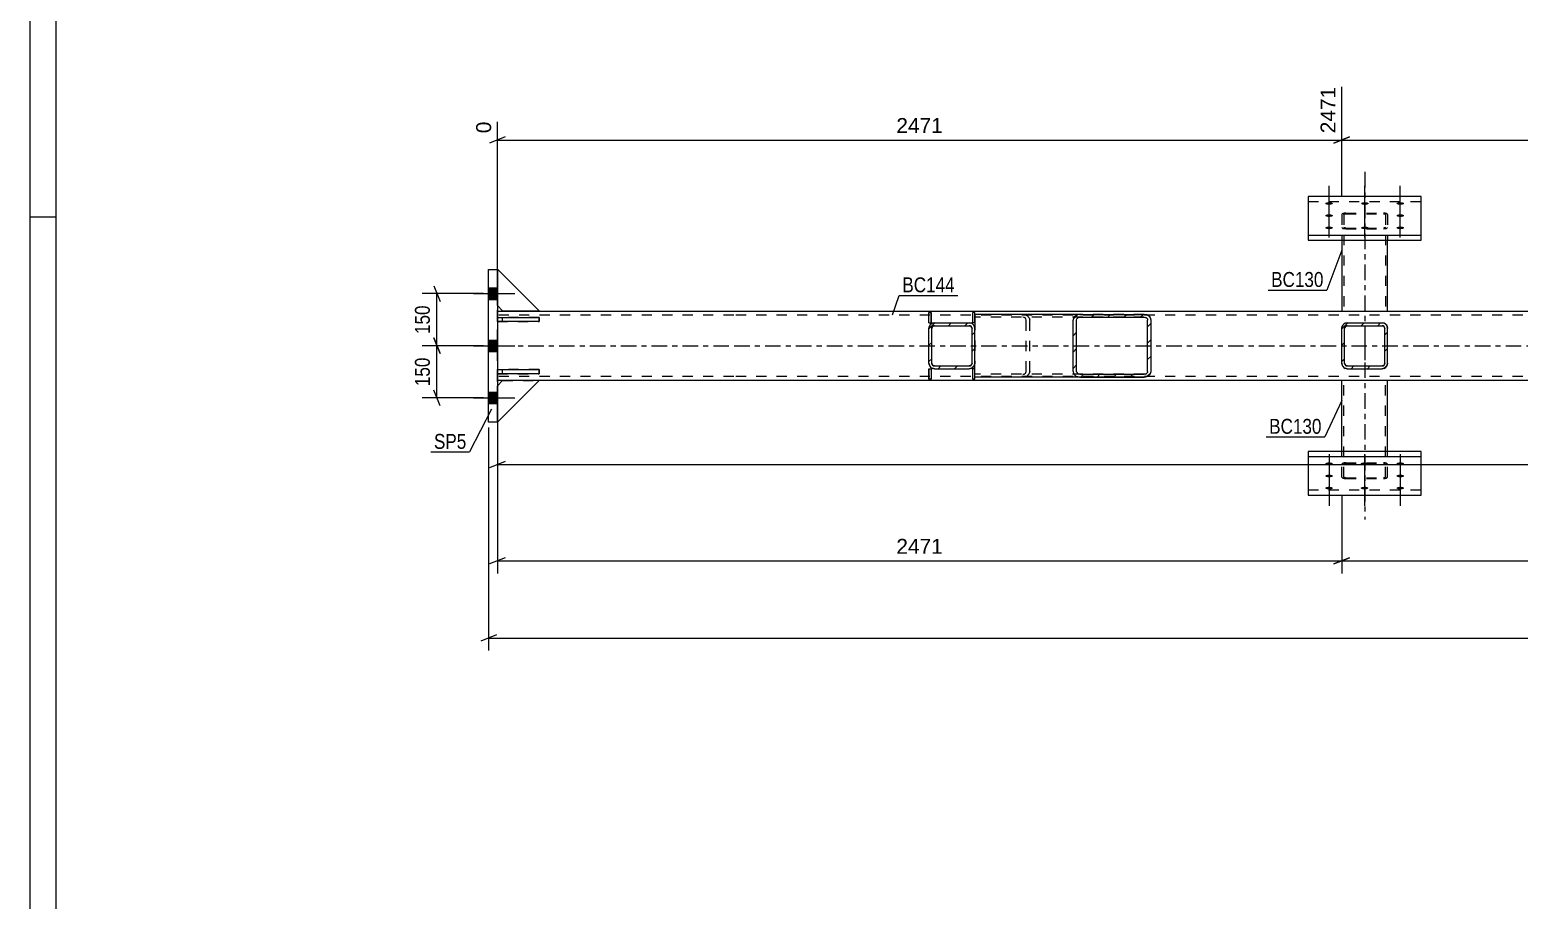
# Model space of a CAD drawing. Header units: millimetres. Extents: x -90 to 1099, y -612 to 229.
# Drawn here: x -89.7 to 196, y -444.6 to -277.6 of the extents above; entities that cross this region are included whole.
import ezdxf

# ---------------------------------------------------------------- set-up
doc = ezdxf.new("R2010")
doc.units = ezdxf.units.MM
doc.linetypes.add('DXK_LINE_DOT2', pattern=[3.9198, 1.9599, -1.9599])
doc.linetypes.add('DXK_LINE_DOT3', pattern=[5.9187, 2.979, -0.9799, 0.9799, -0.9799])
doc.styles.add('Arial', font='ARIAL.TTF', dxfattribs={"height": 0.2})
doc.styles.add('Arial Narrow', font='ARIALN.TTF', dxfattribs={"height": 0.2})

# ---------------------------------------------------------------- blocks, each defined once
blk = doc.blocks.new('Unknown-761555022-1133')
at = {"color": 5, "linetype": 'Continuous'}
for p, q in [((-89.67, 229.45), (-89.67, -611.55)), ((-84.67, 224.45), (-84.67, -606.55)), ((-84.67, -313.55), (-89.67, -313.55))]:
    blk.add_line(p, q, dxfattribs=at)
blk = doc.blocks.new('Part-761555022-1952 - 1777')
at = {"color": 2, "linetype": 'Continuous'}
for p, q in [((8, -331.52), (0, -323.52)), ((0, -323.52), (0, -330.52)), ((0, -330.52), (1, -331.52)), ((1, -331.52), (8, -331.52))]:
    blk.add_line(p, q, dxfattribs=at)
blk = doc.blocks.new('Part-761555022-1785 - 1777')
at = {"color": 2, "linetype": 'Continuous'}
for p, q in [((91.17, -344.64), (91.17, -342.64)), ((91.57, -342.64), (91.17, -342.64)), ((91.17, -344.64), (91.17, -342.64)), ((91.57, -344.64), (91.57, -342.64)), ((91.57, -344.64), (91.17, -344.64))]:
    blk.add_line(p, q, dxfattribs=at)
at = {"color": 7, "linetype": 'DXK_LINE_DOT2'}
for p, q in [((91.17, -342.64), (91.17, -342.64)), ((91.57, -344.64), (91.57, -342.64)), ((91.17, -344.64), (91.17, -344.64))]:
    blk.add_line(p, q, dxfattribs=at)
blk = doc.blocks.new('Part-761555022-1915 - 1777')
at = {"color": 7, "linetype": 'DXK_LINE_DOT3'}
blk.add_line((166.34, -304.89), (166.34, -340.97), dxfattribs=at)
at = {"color": 7, "linetype": 'DXK_LINE_DOT2'}
for p, q in [((162, -312.95), (161.94, -313.05)), ((161.94, -313.05), (161.94, -317.99)), ((162.17, -312.86), (162, -312.95)), ((162.43, -312.8), (162.17, -312.86)), ((162.34, -313.05), (162.37, -313)), ((162.34, -313.05), (162.34, -331.58)), ((162.37, -313), (162.46, -312.96)), ((162.74, -312.78), (162.43, -312.8)), ((162.46, -312.96), (162.59, -312.93)), ((162.59, -312.93), (162.74, -312.92)), ((162.74, -312.78), (169.94, -312.78)), ((162.74, -312.92), (169.94, -312.92)), ((170.25, -312.8), (169.94, -312.78)), ((169.94, -312.92), (170.09, -312.93)), ((170.09, -312.93), (170.22, -312.96)), ((170.22, -312.96), (170.31, -313)), ((170.51, -312.86), (170.25, -312.8)), ((170.31, -313), (170.34, -313.05)), ((170.34, -313.05), (170.34, -331.58)), ((170.68, -312.95), (170.51, -312.86)), ((170.74, -313.05), (170.68, -312.95)), ((170.74, -313.05), (170.74, -317.99)), ((161.94, -315.52), (162, -315.62)), ((162, -315.62), (162.17, -315.71)), ((162.17, -315.71), (162.43, -315.77)), ((162.37, -315.57), (162.34, -315.52)), ((162.46, -315.61), (162.37, -315.57)), ((162.43, -315.77), (162.74, -315.79)), ((162.59, -315.64), (162.46, -315.61)), ((162.74, -315.65), (162.59, -315.64)), ((162.74, -315.65), (169.94, -315.65)), ((162.74, -315.79), (169.94, -315.79)), ((170.09, -315.64), (169.94, -315.65)), ((169.94, -315.79), (170.25, -315.77)), ((170.22, -315.61), (170.09, -315.64)), ((170.31, -315.57), (170.22, -315.61)), ((170.25, -315.77), (170.51, -315.71)), ((170.34, -315.52), (170.31, -315.57)), ((170.51, -315.71), (170.68, -315.62)), ((170.68, -315.62), (170.74, -315.52)), ((161.94, -331.58), (170.74, -331.58))]:
    blk.add_line(p, q, dxfattribs=at)
at = {"color": 2, "linetype": 'Continuous'}
for p, q in [((161.94, -317.99), (161.94, -331.58)), ((170.74, -331.58), (170.74, -317.99))]:
    blk.add_line(p, q, dxfattribs=at)
blk = doc.blocks.new('Part-761555022-1788 - 1777')
at = {"color": 2, "linetype": 'Continuous'}
for p, q in [((91.57, -331.84), (91.17, -331.84)), ((91.17, -333.84), (91.17, -331.84)), ((91.17, -333.84), (91.17, -331.84)), ((91.57, -333.84), (91.17, -333.84)), ((91.57, -333.84), (91.57, -331.84))]:
    blk.add_line(p, q, dxfattribs=at)
at = {"color": 7, "linetype": 'DXK_LINE_DOT2'}
for p, q in [((91.17, -331.84), (91.17, -331.84)), ((91.17, -333.84), (91.17, -333.84)), ((91.57, -333.84), (91.57, -331.84))]:
    blk.add_line(p, q, dxfattribs=at)
blk = doc.blocks.new('Part-761555022-1805 - 1777')
at = {"color": 2, "linetype": 'Continuous'}
for p, q in [((82.77, -331.84), (82.77, -331.84)), ((82.77, -331.84), (83.17, -331.84)), ((82.77, -333.84), (82.77, -331.84)), ((82.77, -333.84), (83.17, -333.84)), ((83.17, -331.84), (83.17, -331.84)), ((83.17, -333.84), (83.17, -331.84)), ((83.17, -333.84), (83.17, -333.84))]:
    blk.add_line(p, q, dxfattribs=at)
at = {"color": 7, "linetype": 'DXK_LINE_DOT2'}
for p, q in [((82.77, -333.84), (82.77, -331.84)), ((83.17, -331.84), (83.17, -333.84)), ((83.17, -333.84), (83.17, -333.84))]:
    blk.add_line(p, q, dxfattribs=at)
blk = doc.blocks.new('Part-761555022-1870 - 1777')
at = {"color": 2, "linetype": 'Continuous'}
for p, q in [((-1.67, -323.58), (0, -323.58)), ((-1.67, -352.91), (-1.67, -323.58)), ((0, -323.58), (0, -352.91)), ((0, -352.91), (-1.67, -352.91))]:
    blk.add_line(p, q, dxfattribs=at)
at = {"color": 7, "linetype": 'DXK_LINE_DOT2'}
for p, q in [((-1.67, -352.91), (-1.67, -323.58)), ((0, -352.91), (0, -323.58))]:
    blk.add_line(p, q, dxfattribs=at)
blk = doc.blocks.new('Part-761555022-1806 - 1777')
at = {"color": 2, "linetype": 'Continuous'}
for p, q in [((82.77, -342.64), (82.77, -342.64)), ((82.77, -342.64), (82.77, -344.64)), ((82.77, -342.64), (83.17, -342.64)), ((83.17, -342.64), (83.17, -342.64)), ((83.17, -342.64), (83.17, -344.64)), ((83.17, -344.64), (82.77, -344.64)), ((83.17, -344.64), (83.17, -344.64))]:
    blk.add_line(p, q, dxfattribs=at)
at = {"color": 7, "linetype": 'DXK_LINE_DOT2'}
for p, q in [((82.77, -344.64), (82.77, -342.64)), ((83.17, -342.64), (83.17, -344.64))]:
    blk.add_line(p, q, dxfattribs=at)
blk = doc.blocks.new('Bolt-761555022-1807 - 1777')
at = {"linetype": 'Continuous'}
for points in [[(0, -329.34), (0, -327.14), (-1.67, -327.14), (-1.67, -329.34)], [(0, -329.34), (0, -327.14), (-1.67, -327.14), (-1.67, -329.34)], [(0, -329.34), (0, -327.14), (-1.67, -327.14), (-1.67, -329.34)], [(0, -329.34), (0, -327.14), (-1.67, -327.14), (-1.67, -329.34)], [(0, -339.34), (0, -337.14), (-1.67, -337.14), (-1.67, -339.34)], [(0, -339.34), (0, -337.14), (-1.67, -337.14), (-1.67, -339.34)], [(0, -349.34), (0, -347.14), (-1.67, -347.14), (-1.67, -349.34)], [(0, -349.34), (0, -347.14), (-1.67, -347.14), (-1.67, -349.34)], [(0, -349.34), (0, -347.14), (-1.67, -347.14), (-1.67, -349.34)], [(0, -349.34), (0, -347.14), (-1.67, -347.14), (-1.67, -349.34)]]:
    blk.add_hatch(color=1, dxfattribs=at).paths.add_polyline_path(points)
at = {"color": 1, "linetype": 'Continuous'}
for p, q in [((-4.6, -328.24), (3.33, -328.24)), ((-4.6, -328.24), (3.33, -328.24)), ((-4.6, -328.24), (3.33, -328.24)), ((-4.6, -328.24), (3.33, -328.24)), ((-1.67, -327.14), (0, -327.14)), ((-1.67, -327.14), (0, -327.14)), ((-1.67, -327.14), (0, -327.14)), ((-1.67, -327.14), (0, -327.14)), ((-1.67, -329.34), (0, -329.34)), ((-1.67, -329.34), (0, -329.34)), ((-1.67, -329.34), (0, -329.34)), ((-1.67, -329.34), (0, -329.34)), ((-4.6, -338.24), (3.33, -338.24)), ((-4.6, -338.24), (3.33, -338.24)), ((-1.67, -337.14), (0, -337.14)), ((-1.67, -337.14), (0, -337.14)), ((-1.67, -339.34), (0, -339.34)), ((-1.67, -339.34), (0, -339.34)), ((-4.6, -348.24), (3.33, -348.24)), ((-4.6, -348.24), (3.33, -348.24)), ((-4.6, -348.24), (3.33, -348.24)), ((-4.6, -348.24), (3.33, -348.24)), ((-1.67, -347.14), (0, -347.14)), ((-1.67, -347.14), (0, -347.14)), ((-1.67, -347.14), (0, -347.14)), ((-1.67, -347.14), (0, -347.14)), ((-1.67, -349.34), (0, -349.34)), ((-1.67, -349.34), (0, -349.34)), ((-1.67, -349.34), (0, -349.34)), ((-1.67, -349.34), (0, -349.34))]:
    blk.add_line(p, q, dxfattribs=at)
blk = doc.blocks.new('Part-761555022-1816 - 1777')
at = {"linetype": 'Continuous'}
h = blk.add_hatch(dxfattribs=at)
h.set_pattern_fill('', scale=0.7, style=0, pattern_type=0)
h.set_pattern_definition([(45, (124.5513, -344.1605), (-1.57154, 1.57154), [])])
h.paths.add_polyline_path([(124.04, -344.24), (124.55, -344.16), (124.98, -343.93), (125.27, -343.58), (125.37, -343.18), (125.37, -333.31), (125.27, -332.9), (124.98, -332.55), (124.55, -332.32), (124.04, -332.24), (111.74, -332.24), (111.23, -332.32), (110.8, -332.55), (110.51, -332.9), (110.41, -333.31), (110.41, -343.18), (110.51, -343.58), (110.8, -343.93), (111.23, -344.16), (111.74, -344.24)])
h.paths.add_polyline_path([(111.49, -343.67), (111.27, -343.55), (111.13, -343.38), (111.08, -343.18), (111.08, -333.31), (111.13, -333.1), (111.27, -332.93), (111.49, -332.82), (111.74, -332.78), (124.04, -332.78), (124.3, -332.82), (124.51, -332.93), (124.66, -333.1), (124.71, -333.31), (124.71, -343.18), (124.66, -343.38), (124.51, -343.55), (124.3, -343.67), (124.04, -343.71), (111.74, -343.71)])
at = {"color": 2, "linetype": 'Continuous'}
for p, q in [((111.74, -332.24), (91.57, -332.24)), ((91.57, -333.84), (91.57, -334.91)), ((110.51, -332.9), (110.41, -333.31)), ((110.41, -343.18), (110.41, -333.31)), ((111.08, -333.31), (111.13, -333.1)), ((111.08, -343.18), (111.08, -333.31)), ((111.74, -332.24), (111.23, -332.32)), ((111.49, -332.82), (111.74, -332.78)), ((111.74, -332.24), (124.04, -332.24)), ((111.74, -332.78), (124.04, -332.78)), ((124.55, -332.32), (124.04, -332.24)), ((124.04, -332.78), (124.3, -332.82)), ((124.66, -333.1), (124.71, -333.31)), ((124.71, -343.18), (124.71, -333.31)), ((125.37, -333.31), (125.27, -332.9)), ((125.37, -343.18), (125.37, -333.31)), ((91.57, -342.64), (91.57, -341.58)), ((111.74, -344.24), (91.57, -344.24)), ((110.41, -343.18), (110.51, -343.58)), ((111.13, -343.38), (111.08, -343.18)), ((111.23, -344.16), (111.74, -344.24)), ((111.74, -343.71), (111.49, -343.67)), ((111.74, -343.71), (124.04, -343.71)), ((111.74, -344.24), (124.04, -344.24)), ((124.3, -343.67), (124.04, -343.71)), ((124.04, -344.24), (124.55, -344.16)), ((124.71, -343.18), (124.66, -343.38)), ((125.27, -343.58), (125.37, -343.18))]:
    blk.add_line(p, q, dxfattribs=at)
at = {"color": 7, "linetype": 'DXK_LINE_DOT2'}
for p, q in [((91.57, -332.24), (91.57, -333.84)), ((124.04, -332.78), (91.57, -332.78)), ((91.57, -333.31), (91.57, -341.58)), ((100.76, -332.24), (101.27, -332.32)), ((101.02, -332.82), (100.76, -332.78)), ((101.43, -333.31), (101.38, -333.1)), ((101.43, -343.18), (101.43, -333.31)), ((101.99, -332.9), (102.09, -333.31)), ((102.09, -343.18), (102.09, -333.31)), ((124.04, -332.24), (111.74, -332.24)), ((91.57, -341.58), (91.57, -334.91)), ((91.57, -344.24), (91.57, -342.64)), ((124.04, -343.71), (91.57, -343.71)), ((100.76, -343.71), (101.02, -343.67)), ((101.27, -344.16), (100.76, -344.24)), ((101.38, -343.38), (101.43, -343.18)), ((102.09, -343.18), (101.99, -343.58)), ((124.04, -344.24), (111.74, -344.24))]:
    blk.add_line(p, q, dxfattribs=at)
for centre, radius, start, end in [((100.84, -333.4), 0.615, 29.251, 73.2822), ((100.92, -333.5), 1.23, 29.251, 73.2822), ((100.84, -343.08), 0.615, 286.7178, 330.749), ((100.92, -342.98), 1.23, 286.7178, 330.749)]:
    blk.add_arc(centre, radius, start, end, dxfattribs=at)
at = {"color": 2, "linetype": 'Continuous'}
for centre, radius, start, end in [((111.59, -333.5), 1.23, 106.7178, 150.749), ((111.66, -333.4), 0.615, 106.7178, 150.749), ((124.12, -333.4), 0.615, 29.251, 73.2822), ((124.2, -333.5), 1.23, 29.251, 73.2822), ((111.59, -342.98), 1.23, 209.251, 253.2822), ((111.66, -343.08), 0.615, 209.251, 253.2822), ((124.12, -343.08), 0.615, 286.7178, 330.749), ((124.2, -342.98), 1.23, 286.7178, 330.749)]:
    blk.add_arc(centre, radius, start, end, dxfattribs=at)
blk = doc.blocks.new('Bolt-761555022-1817 - 1777')
at = {"linetype": 'Continuous'}
for points in [[(159.51, -311.2), (159.35, -311.19), (159.21, -311.18), (159.08, -311.15), (158.96, -311.11), (158.87, -311.07), (158.81, -311.02), (158.78, -310.97), (158.78, -310.92), (158.81, -310.87), (158.87, -310.82), (158.96, -310.78), (159.08, -310.74), (159.21, -310.72), (159.35, -310.7), (159.51, -310.7), (159.66, -310.7), (159.8, -310.72), (159.94, -310.74), (160.05, -310.78), (160.14, -310.82), (160.2, -310.87), (160.24, -310.92), (160.24, -310.97), (160.2, -311.02), (160.14, -311.07), (160.05, -311.11), (159.94, -311.15), (159.8, -311.18), (159.66, -311.19)], [(166.37, -311.2), (166.22, -311.19), (166.07, -311.18), (165.94, -311.15), (165.83, -311.11), (165.74, -311.07), (165.68, -311.02), (165.64, -310.97), (165.64, -310.92), (165.68, -310.87), (165.74, -310.82), (165.83, -310.78), (165.94, -310.74), (166.07, -310.72), (166.22, -310.7), (166.37, -310.7), (166.53, -310.7), (166.67, -310.72), (166.8, -310.74), (166.92, -310.78), (167.01, -310.82), (167.07, -310.87), (167.1, -310.92), (167.1, -310.97), (167.07, -311.02), (167.01, -311.07), (166.92, -311.11), (166.8, -311.15), (166.67, -311.18), (166.53, -311.19)], [(173.17, -311.2), (173.02, -311.19), (172.87, -311.18), (172.74, -311.15), (172.63, -311.11), (172.54, -311.07), (172.48, -311.02), (172.44, -310.97), (172.44, -310.92), (172.48, -310.87), (172.54, -310.82), (172.63, -310.78), (172.74, -310.74), (172.87, -310.72), (173.02, -310.7), (173.17, -310.7), (173.33, -310.7), (173.47, -310.72), (173.6, -310.74), (173.72, -310.78), (173.81, -310.82), (173.87, -310.87), (173.9, -310.92), (173.9, -310.97), (173.87, -311.02), (173.81, -311.07), (173.72, -311.11), (173.6, -311.15), (173.47, -311.18), (173.33, -311.19)], [(159.51, -313.52), (159.35, -313.52), (159.21, -313.5), (159.08, -313.47), (158.96, -313.44), (158.87, -313.4), (158.81, -313.35), (158.78, -313.3), (158.78, -313.25), (158.81, -313.19), (158.87, -313.15), (158.96, -313.1), (159.08, -313.07), (159.21, -313.04), (159.35, -313.03), (159.51, -313.02), (159.66, -313.03), (159.8, -313.04), (159.94, -313.07), (160.05, -313.1), (160.14, -313.15), (160.2, -313.19), (160.24, -313.25), (160.24, -313.3), (160.2, -313.35), (160.14, -313.4), (160.05, -313.44), (159.94, -313.47), (159.8, -313.5), (159.66, -313.52)], [(173.17, -313.52), (173.02, -313.52), (172.87, -313.5), (172.74, -313.47), (172.63, -313.44), (172.54, -313.4), (172.48, -313.35), (172.44, -313.3), (172.44, -313.25), (172.48, -313.19), (172.54, -313.15), (172.63, -313.1), (172.74, -313.07), (172.87, -313.04), (173.02, -313.03), (173.17, -313.02), (173.33, -313.03), (173.47, -313.04), (173.6, -313.07), (173.72, -313.1), (173.81, -313.15), (173.87, -313.19), (173.9, -313.25), (173.9, -313.3), (173.87, -313.35), (173.81, -313.4), (173.72, -313.44), (173.6, -313.47), (173.47, -313.5), (173.33, -313.52)], [(159.51, -315.87), (159.35, -315.87), (159.21, -315.85), (159.08, -315.82), (158.96, -315.79), (158.87, -315.75), (158.81, -315.7), (158.78, -315.65), (158.78, -315.59), (158.81, -315.54), (158.87, -315.5), (158.96, -315.45), (159.08, -315.42), (159.21, -315.39), (159.35, -315.38), (159.51, -315.37), (159.66, -315.38), (159.8, -315.39), (159.94, -315.42), (160.05, -315.45), (160.14, -315.5), (160.2, -315.54), (160.24, -315.59), (160.24, -315.65), (160.2, -315.7), (160.14, -315.75), (160.05, -315.79), (159.94, -315.82), (159.8, -315.85), (159.66, -315.87)], [(166.37, -315.87), (166.22, -315.87), (166.07, -315.85), (165.94, -315.82), (165.83, -315.79), (165.74, -315.75), (165.68, -315.7), (165.64, -315.65), (165.64, -315.59), (165.68, -315.54), (165.74, -315.5), (165.83, -315.45), (165.94, -315.42), (166.07, -315.39), (166.22, -315.38), (166.37, -315.37), (166.53, -315.38), (166.67, -315.39), (166.8, -315.42), (166.92, -315.45), (167.01, -315.5), (167.07, -315.54), (167.1, -315.59), (167.1, -315.65), (167.07, -315.7), (167.01, -315.75), (166.92, -315.79), (166.8, -315.82), (166.67, -315.85), (166.53, -315.87)], [(173.17, -315.87), (173.02, -315.87), (172.87, -315.85), (172.74, -315.82), (172.63, -315.79), (172.54, -315.75), (172.48, -315.7), (172.44, -315.65), (172.44, -315.59), (172.48, -315.54), (172.54, -315.5), (172.63, -315.45), (172.74, -315.42), (172.87, -315.39), (173.02, -315.38), (173.17, -315.37), (173.33, -315.38), (173.47, -315.39), (173.6, -315.42), (173.72, -315.45), (173.81, -315.5), (173.87, -315.54), (173.9, -315.59), (173.9, -315.65), (173.87, -315.7), (173.81, -315.75), (173.72, -315.79), (173.6, -315.82), (173.47, -315.85), (173.33, -315.87)]]:
    blk.add_hatch(color=1, dxfattribs=at).paths.add_polyline_path(points)
at = {"color": 1, "linetype": 'Continuous'}
for p, q in [((159.51, -312.76), (159.51, -307.56)), ((166.37, -312.76), (166.37, -307.56)), ((173.17, -312.76), (173.17, -307.56)), ((159.51, -315.09), (159.51, -309.89)), ((173.17, -315.09), (173.17, -309.89)), ((159.51, -317.44), (159.51, -312.24)), ((166.37, -317.44), (166.37, -312.24)), ((173.17, -317.44), (173.17, -312.24))]:
    blk.add_line(p, q, dxfattribs=at)
blk = doc.blocks.new('Part-761555022-1821 - 1777')
at = {"linetype": 'Continuous'}
h = blk.add_hatch(dxfattribs=at)
h.set_pattern_fill('', scale=0.7, style=0, pattern_type=0)
h.set_pattern_definition([(45, (90.9099, -342.5605), (-1.57154, 1.57154), [])])
h.paths.add_polyline_path([(90.5, -342.64), (90.91, -342.56), (91.26, -342.33), (91.49, -341.98), (91.57, -341.58), (91.57, -334.91), (91.49, -334.5), (91.26, -334.15), (90.91, -333.92), (90.5, -333.84), (83.84, -333.84), (83.43, -333.92), (83.08, -334.15), (82.85, -334.5), (82.77, -334.91), (82.77, -341.58), (82.85, -341.98), (83.08, -342.33), (83.43, -342.56), (83.84, -342.64)])
h.paths.add_polyline_path([(83.63, -342.07), (83.46, -341.95), (83.34, -341.78), (83.3, -341.58), (83.3, -334.91), (83.34, -334.7), (83.46, -334.53), (83.63, -334.42), (83.84, -334.38), (90.5, -334.38), (90.71, -334.42), (90.88, -334.53), (90.99, -334.7), (91.04, -334.91), (91.04, -341.58), (90.99, -341.78), (90.88, -341.95), (90.71, -342.07), (90.5, -342.11), (83.84, -342.11)])
at = {"color": 7, "linetype": 'DXK_LINE_DOT2'}
for p, q in [((83.43, -333.92), (83.84, -333.84)), ((83.84, -333.84), (90.5, -333.84)), ((90.5, -333.84), (90.91, -333.92)), ((82.77, -334.91), (82.85, -334.5)), ((82.77, -341.58), (82.77, -334.91)), ((83.34, -334.7), (83.3, -334.91)), ((83.3, -341.58), (83.3, -334.91)), ((83.84, -334.38), (83.63, -334.42)), ((83.84, -334.38), (90.5, -334.38)), ((90.71, -334.42), (90.5, -334.38)), ((91.04, -334.91), (90.99, -334.7)), ((91.04, -341.58), (91.04, -334.91)), ((91.49, -334.5), (91.57, -334.91)), ((91.57, -341.58), (91.57, -334.91)), ((82.85, -341.98), (82.77, -341.58)), ((83.3, -341.58), (83.34, -341.78)), ((83.84, -342.64), (83.43, -342.56)), ((83.63, -342.07), (83.84, -342.11)), ((83.84, -342.11), (90.5, -342.11)), ((83.84, -342.64), (90.5, -342.64)), ((90.5, -342.11), (90.71, -342.07)), ((90.91, -342.56), (90.5, -342.64)), ((90.99, -341.78), (91.04, -341.58)), ((91.57, -341.58), (91.49, -341.98))]:
    blk.add_line(p, q, dxfattribs=at)
at = {"color": 2, "linetype": 'Continuous'}
for p, q in [((83.84, -333.84), (83.43, -333.92)), ((83.84, -333.84), (90.5, -333.84)), ((90.91, -333.92), (90.5, -333.84)), ((82.85, -334.5), (82.77, -334.91)), ((82.77, -341.58), (82.77, -334.91)), ((83.3, -334.91), (83.34, -334.7)), ((83.3, -341.58), (83.3, -334.91)), ((83.63, -334.42), (83.84, -334.38)), ((83.84, -334.38), (90.5, -334.38)), ((90.5, -334.38), (90.71, -334.42)), ((90.99, -334.7), (91.04, -334.91)), ((91.04, -341.58), (91.04, -334.91)), ((91.57, -334.91), (91.49, -334.5)), ((91.57, -341.58), (91.57, -334.91)), ((82.77, -341.58), (82.85, -341.98)), ((83.34, -341.78), (83.3, -341.58)), ((83.43, -342.56), (83.84, -342.64)), ((83.84, -342.11), (83.63, -342.07)), ((83.84, -342.11), (90.5, -342.11)), ((83.84, -342.64), (90.5, -342.64)), ((90.71, -342.07), (90.5, -342.11)), ((90.5, -342.64), (90.91, -342.56)), ((91.04, -341.58), (90.99, -341.78)), ((91.49, -341.98), (91.57, -341.58))]:
    blk.add_line(p, q, dxfattribs=at)
at = {"color": 7, "linetype": 'DXK_LINE_DOT3'}
blk.add_line((87.17, -338.24), (87.17, -338.24), dxfattribs=at)
at = {"color": 7, "linetype": 'DXK_LINE_DOT2'}
for centre, radius, start, end in [((83.84, -334.91), 1.07, 112.5, 157.5), ((90.5, -334.91), 1.07, 22.5, 67.5), ((83.84, -334.91), 0.533, 112.5, 157.5), ((90.5, -334.91), 0.533, 22.5, 67.5), ((83.84, -341.58), 1.07, 202.5, 247.5), ((83.84, -341.58), 0.533, 202.5, 247.5), ((90.5, -341.58), 0.533, 292.5, 337.5), ((90.5, -341.58), 1.07, 292.5, 337.5)]:
    blk.add_arc(centre, radius, start, end, dxfattribs=at)
at = {"color": 2, "linetype": 'Continuous'}
for centre, radius, start, end in [((83.84, -334.91), 1.07, 112.5, 157.5), ((90.5, -334.91), 1.07, 22.5, 67.5), ((83.84, -334.91), 0.533, 112.5, 157.5), ((90.5, -334.91), 0.533, 22.5, 67.5), ((83.84, -341.58), 1.07, 202.5, 247.5), ((83.84, -341.58), 0.533, 202.5, 247.5), ((90.5, -341.58), 0.533, 292.5, 337.5), ((90.5, -341.58), 1.07, 292.5, 337.5)]:
    blk.add_arc(centre, radius, start, end, dxfattribs=at)
blk = doc.blocks.new('Part-761555022-1889 - 1777')
at = {"color": 7, "linetype": 'DXK_LINE_DOT2'}
for p, q in [((8, -342.79), (0, -342.79)), ((0, -342.79), (0, -343.59)), ((0, -343.59), (8, -343.59)), ((1, -343.59), (1, -342.79)), ((8, -343.59), (8, -342.79))]:
    blk.add_line(p, q, dxfattribs=at)
blk = doc.blocks.new('Part-761555022-1890 - 1777')
at = {"color": 7, "linetype": 'DXK_LINE_DOT2'}
for p, q in [((8, -332.79), (0, -332.79)), ((0, -332.79), (0, -333.59)), ((0, -333.59), (8, -333.59)), ((1, -333.59), (1, -332.79)), ((8, -333.59), (8, -332.79))]:
    blk.add_line(p, q, dxfattribs=at)
blk = doc.blocks.new('Part-761555022-1897 - 1777')
at = {"linetype": 'Continuous'}
h = blk.add_hatch(dxfattribs=at)
h.set_pattern_fill('', scale=0.7, style=0, pattern_type=0)
h.set_pattern_definition([(45, (170.0816, -342.5605), (-1.57154, 1.57154), [])])
h.paths.add_polyline_path([(169.67, -342.64), (170.08, -342.56), (170.43, -342.33), (170.66, -341.98), (170.74, -341.58), (170.74, -334.91), (170.66, -334.5), (170.43, -334.15), (170.08, -333.92), (169.67, -333.84), (163.01, -333.84), (162.6, -333.92), (162.25, -334.15), (162.02, -334.5), (161.94, -334.91), (161.94, -341.58), (162.02, -341.98), (162.25, -342.33), (162.6, -342.56), (163.01, -342.64)])
h.paths.add_polyline_path([(162.8, -342.07), (162.63, -341.95), (162.51, -341.78), (162.47, -341.58), (162.47, -334.91), (162.51, -334.7), (162.63, -334.53), (162.8, -334.42), (163.01, -334.38), (169.67, -334.38), (169.88, -334.42), (170.05, -334.53), (170.17, -334.7), (170.21, -334.91), (170.21, -341.58), (170.17, -341.78), (170.05, -341.95), (169.88, -342.07), (169.67, -342.11), (163.01, -342.11)])
at = {"color": 7, "linetype": 'DXK_LINE_DOT2'}
for p, q in [((162.6, -333.92), (163.01, -333.84)), ((163.01, -333.84), (169.67, -333.84)), ((169.67, -333.84), (170.08, -333.92)), ((161.94, -334.91), (162.02, -334.5)), ((161.94, -341.58), (161.94, -334.91)), ((162.51, -334.7), (162.47, -334.91)), ((162.47, -341.58), (162.47, -334.91)), ((163.01, -334.38), (162.8, -334.42)), ((163.01, -334.38), (169.67, -334.38)), ((169.88, -334.42), (169.67, -334.38)), ((170.21, -334.91), (170.17, -334.7)), ((170.21, -341.58), (170.21, -334.91)), ((170.66, -334.5), (170.74, -334.91)), ((170.74, -341.58), (170.74, -334.91)), ((162.02, -341.98), (161.94, -341.58)), ((162.47, -341.58), (162.51, -341.78)), ((163.01, -342.64), (162.6, -342.56)), ((162.8, -342.07), (163.01, -342.11)), ((163.01, -342.11), (169.67, -342.11)), ((163.01, -342.64), (169.67, -342.64)), ((169.67, -342.11), (169.88, -342.07)), ((170.08, -342.56), (169.67, -342.64)), ((170.17, -341.78), (170.21, -341.58)), ((170.74, -341.58), (170.66, -341.98))]:
    blk.add_line(p, q, dxfattribs=at)
at = {"color": 2, "linetype": 'Continuous'}
for p, q in [((163.01, -333.84), (162.6, -333.92)), ((163.01, -333.84), (169.67, -333.84)), ((170.08, -333.92), (169.67, -333.84)), ((162.02, -334.5), (161.94, -334.91)), ((161.94, -341.58), (161.94, -334.91)), ((162.47, -334.91), (162.51, -334.7)), ((162.47, -341.58), (162.47, -334.91)), ((162.8, -334.42), (163.01, -334.38)), ((163.01, -334.38), (169.67, -334.38)), ((169.67, -334.38), (169.88, -334.42)), ((170.17, -334.7), (170.21, -334.91)), ((170.21, -341.58), (170.21, -334.91)), ((170.74, -334.91), (170.66, -334.5)), ((170.74, -341.58), (170.74, -334.91)), ((161.94, -341.58), (162.02, -341.98)), ((162.51, -341.78), (162.47, -341.58)), ((162.6, -342.56), (163.01, -342.64)), ((163.01, -342.11), (162.8, -342.07)), ((163.01, -342.11), (169.67, -342.11)), ((163.01, -342.64), (169.67, -342.64)), ((169.88, -342.07), (169.67, -342.11)), ((169.67, -342.64), (170.08, -342.56)), ((170.21, -341.58), (170.17, -341.78)), ((170.66, -341.98), (170.74, -341.58))]:
    blk.add_line(p, q, dxfattribs=at)
at = {"color": 7, "linetype": 'DXK_LINE_DOT2'}
for centre, radius, start, end in [((163.01, -334.91), 1.07, 112.5, 157.5), ((169.67, -334.91), 1.07, 22.5, 67.5), ((163.01, -334.91), 0.533, 112.5, 157.5), ((169.67, -334.91), 0.533, 22.5, 67.5), ((163.01, -341.58), 1.07, 202.5, 247.5), ((163.01, -341.58), 0.533, 202.5, 247.5), ((169.67, -341.58), 0.533, 292.5, 337.5), ((169.67, -341.58), 1.07, 292.5, 337.5)]:
    blk.add_arc(centre, radius, start, end, dxfattribs=at)
at = {"color": 2, "linetype": 'Continuous'}
for centre, radius, start, end in [((163.01, -334.91), 1.07, 112.5, 157.5), ((169.67, -334.91), 1.07, 22.5, 67.5), ((163.01, -334.91), 0.533, 112.5, 157.5), ((169.67, -334.91), 0.533, 22.5, 67.5), ((163.01, -341.58), 1.07, 202.5, 247.5), ((163.01, -341.58), 0.533, 202.5, 247.5), ((169.67, -341.58), 0.533, 292.5, 337.5), ((169.67, -341.58), 1.07, 292.5, 337.5)]:
    blk.add_arc(centre, radius, start, end, dxfattribs=at)
blk = doc.blocks.new('Part-761555022-1903 - 1777')
at = {"color": 2, "linetype": 'Continuous'}
for p, q in [((177.17, -358.49), (155.51, -358.49)), ((155.51, -358.49), (155.51, -366.9)), ((155.51, -359.49), (177.17, -359.49)), ((177.17, -366.9), (177.17, -358.49)), ((155.51, -366.9), (177.17, -366.9))]:
    blk.add_line(p, q, dxfattribs=at)
at = {"color": 7, "linetype": 'DXK_LINE_DOT2'}
blk.add_line((155.51, -365.9), (177.17, -365.9), dxfattribs=at)
blk = doc.blocks.new('Part-761555022-1904 - 1777')
at = {"color": 2, "linetype": 'Continuous'}
for p, q in [((177.17, -309.58), (155.51, -309.58)), ((155.51, -309.58), (155.51, -317.99)), ((177.17, -317.99), (177.17, -309.58)), ((155.51, -316.99), (177.17, -316.99)), ((155.51, -317.99), (177.17, -317.99))]:
    blk.add_line(p, q, dxfattribs=at)
at = {"color": 7, "linetype": 'DXK_LINE_DOT2'}
blk.add_line((155.51, -310.58), (177.17, -310.58), dxfattribs=at)
blk = doc.blocks.new('Part-761555022-1920 - 1777')
at = {"color": 7, "linetype": 'DXK_LINE_DOT3'}
blk.add_line((166.34, -335.51), (166.34, -371.59), dxfattribs=at)
at = {"color": 2, "linetype": 'Continuous'}
for p, q in [((161.94, -358.49), (161.94, -344.91)), ((170.74, -358.49), (170.74, -344.91))]:
    blk.add_line(p, q, dxfattribs=at)
at = {"color": 7, "linetype": 'DXK_LINE_DOT2'}
for p, q in [((170.74, -344.91), (161.94, -344.91)), ((162.34, -363.43), (162.34, -344.91)), ((170.34, -363.43), (170.34, -344.91)), ((161.94, -363.43), (161.94, -358.49)), ((170.74, -363.43), (170.74, -358.49)), ((162, -360.86), (161.94, -360.97)), ((162.17, -360.77), (162, -360.86)), ((162.43, -360.71), (162.17, -360.77)), ((162.34, -360.97), (162.37, -360.91)), ((162.37, -360.91), (162.46, -360.87)), ((162.74, -360.69), (162.43, -360.71)), ((162.46, -360.87), (162.59, -360.84)), ((162.59, -360.84), (162.74, -360.83)), ((162.74, -360.69), (169.94, -360.69)), ((162.74, -360.83), (169.94, -360.83)), ((170.25, -360.71), (169.94, -360.69)), ((169.94, -360.83), (170.09, -360.84)), ((170.09, -360.84), (170.22, -360.87)), ((170.22, -360.87), (170.31, -360.91)), ((170.51, -360.77), (170.25, -360.71)), ((170.31, -360.91), (170.34, -360.97)), ((170.68, -360.86), (170.51, -360.77)), ((170.74, -360.97), (170.68, -360.86)), ((161.94, -363.43), (162, -363.53)), ((162, -363.53), (162.17, -363.62)), ((162.17, -363.62), (162.43, -363.68)), ((162.37, -363.48), (162.34, -363.43)), ((162.46, -363.53), (162.37, -363.48)), ((162.43, -363.68), (162.74, -363.7)), ((162.59, -363.55), (162.46, -363.53)), ((162.74, -363.57), (162.59, -363.55)), ((162.74, -363.57), (169.94, -363.57)), ((162.74, -363.7), (169.94, -363.7)), ((170.09, -363.55), (169.94, -363.57)), ((169.94, -363.7), (170.25, -363.68)), ((170.22, -363.53), (170.09, -363.55)), ((170.31, -363.48), (170.22, -363.53)), ((170.25, -363.68), (170.51, -363.62)), ((170.34, -363.43), (170.31, -363.48)), ((170.51, -363.62), (170.68, -363.53)), ((170.68, -363.53), (170.74, -363.43))]:
    blk.add_line(p, q, dxfattribs=at)
blk = doc.blocks.new('Part-761555022-1949 - 1777')
at = {"color": 7, "linetype": 'DXK_LINE_DOT2'}
for p, q in [((8, -331.52), (0, -323.52)), ((0, -323.52), (0, -330.52)), ((0, -330.52), (1, -331.52)), ((1, -331.52), (8, -331.52))]:
    blk.add_line(p, q, dxfattribs=at)
blk = doc.blocks.new('Part-761555022-1955 - 1777')
at = {"color": 7, "linetype": 'DXK_LINE_DOT2'}
for p, q in [((8, -331.52), (0, -323.52)), ((0, -323.52), (0, -330.52)), ((0, -330.52), (1, -331.52)), ((1, -331.52), (8, -331.52))]:
    blk.add_line(p, q, dxfattribs=at)
blk = doc.blocks.new('Part-761555022-1958 - 1777')
at = {"color": 7, "linetype": 'DXK_LINE_DOT2'}
for p, q in [((0, -345.91), (1, -344.91)), ((8, -344.91), (0, -352.91)), ((1, -344.91), (8, -344.91)), ((0, -352.91), (0, -345.91))]:
    blk.add_line(p, q, dxfattribs=at)
blk = doc.blocks.new('Part-761555022-1961 - 1777')
at = {"color": 2, "linetype": 'Continuous'}
for p, q in [((0, -345.91), (1, -344.91)), ((8, -344.91), (0, -352.91)), ((8, -344.91), (1, -344.91)), ((0, -352.91), (0, -345.91))]:
    blk.add_line(p, q, dxfattribs=at)
blk = doc.blocks.new('Part-761555022-1964 - 1777')
at = {"color": 7, "linetype": 'DXK_LINE_DOT2'}
for p, q in [((0, -345.91), (1, -344.91)), ((8, -344.91), (0, -352.91)), ((1, -344.91), (8, -344.91)), ((0, -352.91), (0, -345.91))]:
    blk.add_line(p, q, dxfattribs=at)
blk = doc.blocks.new('Part-761555022-1965 - 1777')
at = {"color": 2, "linetype": 'Continuous'}
for p, q in [((0, -342.79), (8, -342.79)), ((0, -343.59), (0, -342.79)), ((8, -343.59), (0, -343.59)), ((8, -342.79), (8, -343.59))]:
    blk.add_line(p, q, dxfattribs=at)
at = {"color": 7, "linetype": 'DXK_LINE_DOT2'}
blk.add_line((1, -343.59), (1, -342.79), dxfattribs=at)
blk = doc.blocks.new('Part-761555022-1966 - 1777')
at = {"color": 2, "linetype": 'Continuous'}
for p, q in [((0, -332.79), (8, -332.79)), ((0, -333.59), (0, -332.79)), ((8, -333.59), (0, -333.59)), ((8, -332.79), (8, -333.59))]:
    blk.add_line(p, q, dxfattribs=at)
at = {"color": 7, "linetype": 'DXK_LINE_DOT2'}
blk.add_line((1, -333.59), (1, -332.79), dxfattribs=at)
blk = doc.blocks.new('Part-761555022-1989 - 1777')
at = {"color": 2, "linetype": 'Continuous'}
for p, q in [((0, -331.58), (45.33, -331.58)), ((45.43, -331.58), (968.84, -331.58)), ((1, -344.91), (0, -344.91)), ((45.33, -344.91), (8, -344.91)), ((960.84, -344.91), (45.43, -344.91))]:
    blk.add_line(p, q, dxfattribs=at)
at = {"color": 7, "linetype": 'DXK_LINE_DOT2'}
for p, q in [((0, -344.91), (0, -331.58)), ((45.33, -332.38), (0, -332.38)), ((968.84, -332.38), (45.43, -332.38)), ((45.33, -344.11), (0, -344.11)), ((8, -344.91), (1, -344.91)), ((968.84, -344.11), (45.43, -344.11))]:
    blk.add_line(p, q, dxfattribs=at)
at = {"color": 7, "linetype": 'DXK_LINE_DOT3'}
for p, q in [((0, -338.24), (45.33, -338.24)), ((45.43, -338.24), (968.84, -338.24))]:
    blk.add_line(p, q, dxfattribs=at)
blk = doc.blocks.new('Bolt-761555022-1995 - 1777')
at = {"linetype": 'Continuous'}
for points in [[(159.51, -360.61), (159.66, -360.62), (159.8, -360.63), (159.94, -360.66), (160.05, -360.69), (160.14, -360.74), (160.2, -360.78), (160.24, -360.84), (160.24, -360.89), (160.2, -360.94), (160.14, -360.99), (160.05, -361.03), (159.94, -361.07), (159.8, -361.09), (159.66, -361.11), (159.51, -361.11), (159.35, -361.11), (159.21, -361.09), (159.08, -361.07), (158.96, -361.03), (158.87, -360.99), (158.81, -360.94), (158.78, -360.89), (158.78, -360.84), (158.81, -360.78), (158.87, -360.74), (158.96, -360.69), (159.08, -360.66), (159.21, -360.63), (159.35, -360.62)], [(166.31, -360.61), (166.46, -360.62), (166.6, -360.63), (166.74, -360.66), (166.85, -360.69), (166.94, -360.74), (167, -360.78), (167.04, -360.84), (167.04, -360.89), (167, -360.94), (166.94, -360.99), (166.85, -361.03), (166.74, -361.07), (166.6, -361.09), (166.46, -361.11), (166.31, -361.11), (166.15, -361.11), (166.01, -361.09), (165.88, -361.07), (165.76, -361.03), (165.67, -360.99), (165.61, -360.94), (165.58, -360.89), (165.58, -360.84), (165.61, -360.78), (165.67, -360.74), (165.76, -360.69), (165.88, -360.66), (166.01, -360.63), (166.15, -360.62)], [(173.17, -360.61), (173.33, -360.62), (173.47, -360.63), (173.6, -360.66), (173.72, -360.69), (173.81, -360.74), (173.87, -360.78), (173.9, -360.84), (173.9, -360.89), (173.87, -360.94), (173.81, -360.99), (173.72, -361.03), (173.6, -361.07), (173.47, -361.09), (173.33, -361.11), (173.17, -361.11), (173.02, -361.11), (172.87, -361.09), (172.74, -361.07), (172.63, -361.03), (172.54, -360.99), (172.48, -360.94), (172.44, -360.89), (172.44, -360.84), (172.48, -360.78), (172.54, -360.74), (172.63, -360.69), (172.74, -360.66), (172.87, -360.63), (173.02, -360.62)], [(159.51, -362.96), (159.66, -362.97), (159.8, -362.98), (159.94, -363.01), (160.05, -363.04), (160.14, -363.09), (160.2, -363.13), (160.24, -363.18), (160.24, -363.24), (160.2, -363.29), (160.14, -363.34), (160.05, -363.38), (159.94, -363.41), (159.8, -363.44), (159.66, -363.46), (159.51, -363.46), (159.35, -363.46), (159.21, -363.44), (159.08, -363.41), (158.96, -363.38), (158.87, -363.34), (158.81, -363.29), (158.78, -363.24), (158.78, -363.18), (158.81, -363.13), (158.87, -363.09), (158.96, -363.04), (159.08, -363.01), (159.21, -362.98), (159.35, -362.97)], [(159.51, -365.29), (159.66, -365.29), (159.8, -365.31), (159.94, -365.33), (160.05, -365.37), (160.14, -365.41), (160.2, -365.46), (160.24, -365.51), (160.24, -365.56), (160.2, -365.61), (160.14, -365.66), (160.05, -365.7), (159.94, -365.74), (159.8, -365.77), (159.66, -365.78), (159.51, -365.79), (159.35, -365.78), (159.21, -365.77), (159.08, -365.74), (158.96, -365.7), (158.87, -365.66), (158.81, -365.61), (158.78, -365.56), (158.78, -365.51), (158.81, -365.46), (158.87, -365.41), (158.96, -365.37), (159.08, -365.33), (159.21, -365.31), (159.35, -365.29)], [(166.31, -365.29), (166.46, -365.29), (166.6, -365.31), (166.74, -365.33), (166.85, -365.37), (166.94, -365.41), (167, -365.46), (167.04, -365.51), (167.04, -365.56), (167, -365.61), (166.94, -365.66), (166.85, -365.7), (166.74, -365.74), (166.6, -365.77), (166.46, -365.78), (166.31, -365.79), (166.15, -365.78), (166.01, -365.77), (165.88, -365.74), (165.76, -365.7), (165.67, -365.66), (165.61, -365.61), (165.58, -365.56), (165.58, -365.51), (165.61, -365.46), (165.67, -365.41), (165.76, -365.37), (165.88, -365.33), (166.01, -365.31), (166.15, -365.29)], [(173.17, -362.96), (173.33, -362.97), (173.47, -362.98), (173.6, -363.01), (173.72, -363.04), (173.81, -363.09), (173.87, -363.13), (173.9, -363.18), (173.9, -363.24), (173.87, -363.29), (173.81, -363.34), (173.72, -363.38), (173.6, -363.41), (173.47, -363.44), (173.33, -363.46), (173.17, -363.46), (173.02, -363.46), (172.87, -363.44), (172.74, -363.41), (172.63, -363.38), (172.54, -363.34), (172.48, -363.29), (172.44, -363.24), (172.44, -363.18), (172.48, -363.13), (172.54, -363.09), (172.63, -363.04), (172.74, -363.01), (172.87, -362.98), (173.02, -362.97)], [(173.17, -365.29), (173.33, -365.29), (173.47, -365.31), (173.6, -365.33), (173.72, -365.37), (173.81, -365.41), (173.87, -365.46), (173.9, -365.51), (173.9, -365.56), (173.87, -365.61), (173.81, -365.66), (173.72, -365.7), (173.6, -365.74), (173.47, -365.77), (173.33, -365.78), (173.17, -365.79), (173.02, -365.78), (172.87, -365.77), (172.74, -365.74), (172.63, -365.7), (172.54, -365.66), (172.48, -365.61), (172.44, -365.56), (172.44, -365.51), (172.48, -365.46), (172.54, -365.41), (172.63, -365.37), (172.74, -365.33), (172.87, -365.31), (173.02, -365.29)]]:
    blk.add_hatch(color=1, dxfattribs=at).paths.add_polyline_path(points)
at = {"color": 1, "linetype": 'Continuous'}
for p, q in [((159.51, -359.05), (159.51, -364.25)), ((166.31, -359.05), (166.31, -364.25)), ((173.17, -359.05), (173.17, -364.25)), ((159.51, -361.39), (159.51, -366.59)), ((173.17, -361.39), (173.17, -366.59)), ((159.51, -363.72), (159.51, -368.92)), ((166.31, -363.72), (166.31, -368.92)), ((173.17, -363.72), (173.17, -368.92))]:
    blk.add_line(p, q, dxfattribs=at)
blk = doc.blocks.new('StraightDimension-761555022-2144 - 1777')
at = {"color": 7, "linetype": 'Continuous'}
for p, q in [((-1.67, -353.91), (-1.67, -396.7)), ((-0.17, -393.7), (-3.17, -394.9)), ((-1.67, -394.3), (968.84, -394.3))]:
    blk.add_line(p, q, dxfattribs=at)
blk = doc.blocks.new('StraightDimension-761555022-2103 - 1777')
at = {"color": 7, "linetype": 'Continuous'}
for p, q in [((161.94, -309.58), (161.94, -288.58)), ((0, -330.52), (0, -295.25)), ((1.5, -298.17), (-1.5, -299.37)), ((0, -298.77), (161.94, -298.77)), ((160.44, -299.37), (163.44, -298.17))]:
    blk.add_line(p, q, dxfattribs=at)
at = {"color": 0, "linetype": 'Continuous'}
for points in [[(161.34, -287.98), (157.14, -287.98), (157.14, -298.07), (161.34, -298.07)], [(-0.6, -294.65), (-4.8, -294.65), (-4.8, -298.07), (-0.6, -298.07)]]:
    blk.add_wipeout(points, dxfattribs=at)
at = {"color": 0}
blk.add_wipeout([(86.02, -298.02), (86.02, -293.82), (75.92, -293.82), (75.92, -298.02)], dxfattribs=at)
at = {"color": 3, "linetype": 'Continuous', "style": 'Arial'}
for s, height, p in [('2471', 2.865, (160.74, -297.47)), ('0', 2.87, (-1.2, -297.47))]:
    blk.add_text(s, height=height, rotation=90.0002, dxfattribs=at).set_placement(p)
at = {"color": 3, "style": 'Arial'}
blk.add_text('2471', height=2.865, dxfattribs=at).set_placement((76.52, -297.42))
blk = doc.blocks.new('StraightDimension-761555022-2055 - 1777')
at = {"color": 7, "linetype": 'Continuous'}
for p, q in [((161.94, -366.9), (161.94, -381.89)), ((399.44, -366.9), (399.44, -381.89)), ((163.44, -378.89), (160.44, -380.09)), ((161.94, -379.49), (399.44, -379.49)), ((397.94, -380.09), (400.94, -378.89))]:
    blk.add_line(p, q, dxfattribs=at)
at = {"color": 0}
blk.add_wipeout([(285.74, -378.74), (285.74, -374.54), (275.64, -374.54), (275.64, -378.74)], dxfattribs=at)
at = {"color": 3, "style": 'Arial'}
blk.add_text('3563', height=2.865, dxfattribs=at).set_placement((276.24, -378.14))
blk = doc.blocks.new('StraightDimension-761555022-2064 - 1777')
at = {"color": 7, "linetype": 'Continuous'}
for p, q in [((0, -345.91), (0, -381.89)), ((161.94, -366.9), (161.94, -381.89)), ((1.5, -378.89), (-1.5, -380.09)), ((0, -379.49), (161.94, -379.49)), ((160.44, -380.09), (163.44, -378.89))]:
    blk.add_line(p, q, dxfattribs=at)
at = {"color": 0}
blk.add_wipeout([(86.02, -378.74), (86.02, -374.54), (75.92, -374.54), (75.92, -378.74)], dxfattribs=at)
at = {"color": 3, "style": 'Arial'}
blk.add_text('2471', height=2.865, dxfattribs=at).set_placement((76.52, -378.14))
blk = doc.blocks.new('StraightDimension-761555022-2076 - 1777')
at = {"color": 7, "linetype": 'Continuous'}
for p, q in [((0, -324.52), (0, -363.44)), ((1.5, -360.44), (-1.5, -361.64)), ((0, -361.04), (968.84, -361.04))]:
    blk.add_line(p, q, dxfattribs=at)
blk = doc.blocks.new('StraightDimension-761555022-2114 - 1777')
at = {"color": 7, "linetype": 'Continuous'}
for p, q in [((161.94, -309.58), (161.94, -288.58)), ((399.44, -309.58), (399.44, -288.58)), ((163.44, -298.17), (160.44, -299.37)), ((161.94, -298.77), (399.44, -298.77)), ((397.94, -299.37), (400.94, -298.17))]:
    blk.add_line(p, q, dxfattribs=at)
at = {"color": 0, "linetype": 'Continuous'}
blk.add_wipeout([(398.84, -287.98), (394.64, -287.98), (394.64, -298.07), (398.84, -298.07)], dxfattribs=at)
at = {"color": 0}
blk.add_wipeout([(285.74, -298.02), (285.74, -293.82), (275.64, -293.82), (275.64, -298.02)], dxfattribs=at)
at = {"color": 3, "linetype": 'Continuous', "style": 'Arial'}
blk.add_text('6033', height=2.865, rotation=90.0002, dxfattribs=at).set_placement((398.24, -297.47))
at = {"color": 3, "style": 'Arial'}
blk.add_text('3563', height=2.865, dxfattribs=at).set_placement((276.24, -297.42))
blk = doc.blocks.new('StraightDimension-761555022-2155 - 1777')
at = {"color": 7, "linetype": 'Continuous'}
for p, q in [((-12.2, -336.74), (-11, -339.74)), ((-2.67, -338.24), (-14.45, -338.24)), ((-11.6, -348.24), (-11.6, -338.24)), ((-2.67, -348.24), (-14.45, -348.24)), ((-11, -349.74), (-12.2, -346.74))]:
    blk.add_line(p, q, dxfattribs=at)
at = {"color": 0}
blk.add_wipeout([(-12.35, -339.9), (-16.55, -339.9), (-16.55, -346.58), (-12.35, -346.58)], dxfattribs=at)
at = {"color": 3, "style": 'Arial Narrow'}
blk.add_text('150', height=2.863, rotation=90.0002, dxfattribs=at).set_placement((-12.95, -345.98))
blk = doc.blocks.new('StraightDimension-761555022-2163 - 1777')
at = {"color": 7, "linetype": 'Continuous'}
for p, q in [((-2.67, -328.24), (-14.45, -328.24)), ((-12.2, -326.74), (-11, -329.74)), ((-11.6, -338.24), (-11.6, -328.24)), ((-11, -339.74), (-12.2, -336.74)), ((-2.67, -338.24), (-14.45, -338.24))]:
    blk.add_line(p, q, dxfattribs=at)
at = {"color": 0}
blk.add_wipeout([(-12.35, -329.9), (-16.55, -329.9), (-16.55, -336.58), (-12.35, -336.58)], dxfattribs=at)
at = {"color": 3, "style": 'Arial Narrow'}
blk.add_text('150', height=2.863, rotation=90.0002, dxfattribs=at).set_placement((-12.95, -335.98))
blk = doc.blocks.new('Mark-761555022-1911 - 1777')
at = {"color": 0}
blk.add_wipeout([(158.45, -326.95), (158.45, -323.95), (148.4, -323.95), (148.4, -326.95)], dxfattribs=at)
blk.add_wipeout([(158.45, -326.95), (158.45, -323.95), (148.4, -323.95), (148.4, -326.95)], dxfattribs=at)
at = {"color": 30, "linetype": 'Continuous'}
for p in [(161.94, -319.9), (147.8, -327.55)]:
    blk.add_line(p, (159.05, -327.55), dxfattribs=at)
at = {"color": 3, "style": 'Arial Narrow'}
blk.add_text('BC130', height=2.863, dxfattribs=at).set_placement((148.4, -326.95))
blk = doc.blocks.new('Mark-761555022-1866 - 1777')
at = {"color": 0}
blk.add_wipeout([(-5.95, -358.01), (-5.95, -355.01), (-12.16, -355.01), (-12.16, -358.01)], dxfattribs=at)
blk.add_wipeout([(-5.95, -358.01), (-5.95, -355.01), (-12.16, -355.01), (-12.16, -358.01)], dxfattribs=at)
at = {"color": 30, "linetype": 'Continuous'}
for p in [(-1.12, -350.4), (-12.76, -358.61)]:
    blk.add_line(p, (-5.35, -358.61), dxfattribs=at)
at = {"color": 3, "style": 'Arial Narrow'}
blk.add_text('SP5', height=2.863, dxfattribs=at).set_placement((-12.16, -358.01))
blk = doc.blocks.new('Mark-761555022-1916 - 1777')
at = {"color": 0}
blk.add_wipeout([(158.07, -355.12), (158.07, -352.12), (148.02, -352.12), (148.02, -355.12)], dxfattribs=at)
blk.add_wipeout([(158.07, -355.12), (158.07, -352.12), (148.02, -352.12), (148.02, -355.12)], dxfattribs=at)
at = {"color": 30, "linetype": 'Continuous'}
for p in [(161.94, -348.75), (147.42, -355.72)]:
    blk.add_line(p, (158.67, -355.72), dxfattribs=at)
at = {"color": 3, "style": 'Arial Narrow'}
blk.add_text('BC130', height=2.863, dxfattribs=at).set_placement((148.02, -355.12))
blk = doc.blocks.new('Mark-761555022-1985 - 1777')
at = {"color": 0}
blk.add_wipeout([(87.72, -327.98), (87.72, -324.98), (77.67, -324.98), (77.67, -327.98)], dxfattribs=at)
blk.add_wipeout([(87.72, -327.98), (87.72, -324.98), (77.67, -324.98), (77.67, -327.98)], dxfattribs=at)
at = {"color": 30, "linetype": 'Continuous'}
for p, q in [((75.78, -332.28), (77.07, -328.58)), ((77.07, -328.58), (88.32, -328.58))]:
    blk.add_line(p, q, dxfattribs=at)
at = {"color": 3, "style": 'Arial Narrow'}
blk.add_text('BC144', height=2.863, dxfattribs=at).set_placement((77.67, -327.98))

msp = doc.modelspace()

# ---------------------------------------------------------------- block references
for name in ['Unknown-761555022-1133', 'Part-761555022-1915 - 1777', 'Bolt-761555022-1817 - 1777', 'Part-761555022-1904 - 1777', 'Part-761555022-1870 - 1777', 'Part-761555022-1952 - 1777', 'Part-761555022-1949 - 1777', 'Part-761555022-1955 - 1777', 'Bolt-761555022-1807 - 1777', 'Part-761555022-1989 - 1777', 'Part-761555022-1890 - 1777', 'Part-761555022-1966 - 1777', 'Part-761555022-1805 - 1777', 'Part-761555022-1821 - 1777', 'Part-761555022-1788 - 1777', 'Part-761555022-1816 - 1777', 'Part-761555022-1897 - 1777', 'Part-761555022-1920 - 1777', 'Part-761555022-1806 - 1777', 'Part-761555022-1785 - 1777', 'Part-761555022-1889 - 1777', 'Part-761555022-1965 - 1777', 'Part-761555022-1958 - 1777', 'Part-761555022-1961 - 1777', 'Part-761555022-1964 - 1777', 'Part-761555022-1903 - 1777', 'Bolt-761555022-1995 - 1777']:
    msp.add_blockref(name, (0, 0))

# ---------------------------------------------------------------- next in the draw order: block references
msp.add_blockref('StraightDimension-761555022-2144 - 1777', (0, 0))

# ---------------------------------------------------------------- next in the draw order: block references
for name in ['StraightDimension-761555022-2103 - 1777', 'StraightDimension-761555022-2055 - 1777']:
    msp.add_blockref(name, (0, 0))

# ---------------------------------------------------------------- next in the draw order: block references
for name in ['StraightDimension-761555022-2114 - 1777', 'StraightDimension-761555022-2064 - 1777']:
    msp.add_blockref(name, (0, 0))

# ---------------------------------------------------------------- next in the draw order: block references
msp.add_blockref('StraightDimension-761555022-2076 - 1777', (0, 0))

# ---------------------------------------------------------------- next in the draw order: block references
for name in ['Mark-761555022-1911 - 1777', 'Mark-761555022-1985 - 1777', 'StraightDimension-761555022-2155 - 1777', 'Mark-761555022-1916 - 1777']:
    msp.add_blockref(name, (0, 0))

# ---------------------------------------------------------------- next in the draw order: block references
for name in ['StraightDimension-761555022-2163 - 1777', 'Mark-761555022-1866 - 1777']:
    msp.add_blockref(name, (0, 0))

doc.saveas('drawing.dxf')
